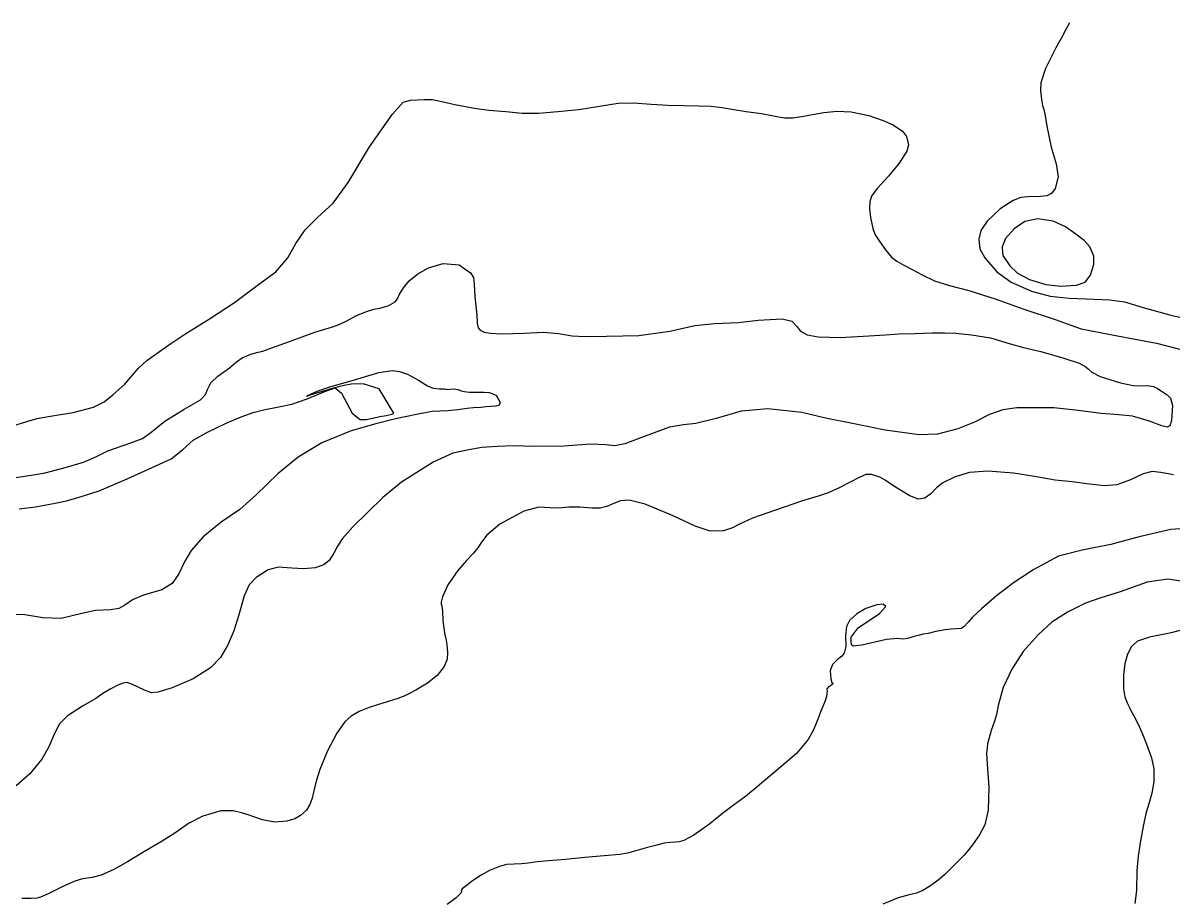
# Model space of a CAD drawing. Extents: x -717077 to -715000, y -984627 to -984000.
# Drawn here: x -716541 to -716015, y -984403 to -984002 of the extents above; entities that cross this region are included whole.
import ezdxf

# ---------------------------------------------------------------- set-up
doc = ezdxf.new("R2010")
doc.units = 0
doc.layers.add('contour_lines', color=1, linetype='CONTINUOUS')

msp = doc.modelspace()

# ---------------------------------------------------------------- linework, layer by layer
at = {"layer": 'contour_lines', "color": 1}
for p, q in [((-716062.509, -984001.665, 275), (-716064.285, -984004.995, 275)), ((-716064.285, -984004.995, 275), (-716066.184, -984008.396, 275)), ((-716066.184, -984008.396, 275), (-716068.783, -984013.028, 275)), ((-716068.783, -984013.028, 275), (-716073.462, -984022.498, 275)), ((-716073.462, -984022.498, 275), (-716075.554, -984028.972, 275)), ((-716075.554, -984028.972, 275), (-716075.814, -984032.601, 275)), ((-716075.814, -984032.601, 275), (-716075.372, -984036.68, 275)), ((-716371.905, -984043.318, 274), (-716367.01, -984037.947, 274)), ((-716367.01, -984037.947, 274), (-716363.772, -984036.973, 274)), ((-716363.772, -984036.973, 274), (-716357.438, -984036.589, 274)), ((-716357.438, -984036.589, 274), (-716353.689, -984036.694, 274)), ((-716353.689, -984036.694, 274), (-716349.406, -984037.571, 274)), ((-716349.406, -984037.571, 274), (-716343.482, -984038.977, 274)), ((-716343.482, -984038.977, 274), (-716334.473, -984040.654, 274)), ((-716277.391, -984039.726, 274), (-716268.814, -984038.406, 274)), ((-716268.814, -984038.406, 274), (-716261.857, -984038.195, 274)), ((-716261.857, -984038.195, 274), (-716253.644, -984038.827, 274)), ((-716253.644, -984038.827, 274), (-716246.049, -984039.264, 274)), ((-716075.372, -984036.68, 275), (-716074.788, -984039.394, 275)), ((-716382.469, -984058.246, 274), (-716371.905, -984043.318, 274)), ((-716334.473, -984040.654, 274), (-716327.868, -984041.534, 274)), ((-716327.868, -984041.534, 274), (-716320.165, -984042.187, 274)), ((-716320.165, -984042.187, 274), (-716312.621, -984042.942, 274)), ((-716312.621, -984042.942, 274), (-716305.154, -984042.859, 274)), ((-716305.154, -984042.859, 274), (-716296.419, -984042.164, 274)), ((-716296.419, -984042.164, 274), (-716286.75, -984041.252, 274)), ((-716286.75, -984041.252, 274), (-716277.391, -984039.726, 274)), ((-716246.049, -984039.264, 274), (-716238.794, -984039.438, 274)), ((-716238.794, -984039.438, 274), (-716232.069, -984039.498, 274)), ((-716232.069, -984039.498, 274), (-716226.328, -984039.759, 274)), ((-716226.328, -984039.759, 274), (-716221.332, -984040.348, 274)), ((-716221.332, -984040.348, 274), (-716216.911, -984041.044, 274)), ((-716216.911, -984041.044, 274), (-716210.309, -984042.088, 274)), ((-716210.309, -984042.088, 274), (-716203.323, -984043.107, 274)), ((-716203.323, -984043.107, 274), (-716198.605, -984043.985, 274)), ((-716198.605, -984043.985, 274), (-716195.47, -984044.622, 274)), ((-716188.907, -984045.03, 274), (-716184.094, -984044.283, 274)), ((-716184.094, -984044.283, 274), (-716180.025, -984043.495, 274)), ((-716180.025, -984043.495, 274), (-716174.764, -984042.616, 274)), ((-716174.764, -984042.616, 274), (-716168.66, -984041.943, 274)), ((-716168.66, -984041.943, 274), (-716162.292, -984042.237, 274)), ((-716162.292, -984042.237, 274), (-716154.185, -984044.013, 274)), ((-716154.185, -984044.013, 274), (-716147.65, -984046.195, 274)), ((-716074.788, -984039.394, 275), (-716074.185, -984041.162, 275)), ((-716074.185, -984041.162, 275), (-716073.717, -984043.287, 275)), ((-716073.717, -984043.287, 275), (-716072.918, -984048.916, 275)), ((-716195.47, -984044.622, 274), (-716192.614, -984045.039, 274)), ((-716192.614, -984045.039, 274), (-716188.907, -984045.03, 274)), ((-716147.65, -984046.195, 274), (-716143.16, -984048.271, 274)), ((-716143.16, -984048.271, 274), (-716138.847, -984051.134, 274)), ((-716072.918, -984048.916, 275), (-716070.876, -984058.396, 275)), ((-716138.847, -984051.134, 274), (-716136.934, -984053.659, 274)), ((-716136.934, -984053.659, 274), (-716136.11, -984057.46, 274)), ((-716392.172, -984074.664, 274), (-716382.469, -984058.246, 274)), ((-716136.11, -984057.46, 274), (-716136.826, -984060.267, 274)), ((-716070.876, -984058.396, 275), (-716068.594, -984066.152, 275)), ((-716136.826, -984060.267, 274), (-716140.346, -984065.808, 274)), ((-716140.346, -984065.808, 274), (-716145.165, -984071.745, 274)), ((-716068.594, -984066.152, 275), (-716067.636, -984072.096, 275)), ((-716399.087, -984084.148, 274), (-716392.172, -984074.664, 274)), ((-716145.165, -984071.745, 274), (-716150.41, -984077.387, 274)), ((-716067.636, -984072.096, 275), (-716068.998, -984077.35, 275)), ((-716152.957, -984080.919, 274), (-716153.76, -984083.423, 274)), ((-716150.41, -984077.387, 274), (-716152.957, -984080.919, 274)), ((-716081.423, -984081.179, 275), (-716084.727, -984081.526, 275)), ((-716075.954, -984081.09, 275), (-716081.423, -984081.179, 275)), ((-716072.85, -984080.68, 275), (-716075.954, -984081.09, 275)), ((-716070.732, -984079.667, 275), (-716072.85, -984080.68, 275)), ((-716068.998, -984077.35, 275), (-716070.732, -984079.667, 275)), ((-716406.178, -984090.599, 274), (-716399.087, -984084.148, 274)), ((-716153.76, -984083.423, 274), (-716153.859, -984086.559, 274)), ((-716088.215, -984082.9, 275), (-716094.135, -984086.71, 275)), ((-716084.727, -984081.526, 275), (-716088.215, -984082.9, 275)), ((-716411.806, -984096.278, 274), (-716406.178, -984090.599, 274)), ((-716153.859, -984086.559, 274), (-716153.411, -984090.603, 274)), ((-716153.411, -984090.603, 274), (-716152.459, -984095.641, 274)), ((-716094.135, -984086.71, 275), (-716100.067, -984092.296, 275)), ((-716077.058, -984091.295, 276), (-716082.978, -984092.514, 276)), ((-716069.913, -984092.289, 276), (-716077.058, -984091.295, 276)), ((-716416.088, -984102.563, 274), (-716411.806, -984096.278, 274)), ((-716152.459, -984095.641, 274), (-716151.343, -984098.512, 274)), ((-716102.971, -984096.575, 275), (-716103.889, -984100.521, 275)), ((-716100.067, -984092.296, 275), (-716102.971, -984096.575, 275)), ((-716087.802, -984095.748, 276), (-716091.69, -984100.223, 276)), ((-716082.978, -984092.514, 276), (-716087.802, -984095.748, 276)), ((-716064.269, -984094.977, 276), (-716069.913, -984092.289, 276)), ((-716059.579, -984098.295, 276), (-716064.269, -984094.977, 276)), ((-716151.343, -984098.512, 274), (-716149.184, -984101.835, 274)), ((-716149.184, -984101.835, 274), (-716146.558, -984105.447, 274)), ((-716103.889, -984100.521, 275), (-716103.459, -984104.924, 275)), ((-716091.69, -984100.223, 276), (-716093.211, -984103.979, 276)), ((-716055.788, -984101.169, 276), (-716059.579, -984098.295, 276)), ((-716053.206, -984104.118, 276), (-716055.788, -984101.169, 276)), ((-716419.851, -984109.105, 274), (-716416.088, -984102.563, 274)), ((-716146.558, -984105.447, 274), (-716143.843, -984108.701, 274)), ((-716103.459, -984104.924, 275), (-716101.271, -984109.156, 275)), ((-716093.211, -984103.979, 276), (-716093.053, -984107.096, 276)), ((-716093.053, -984107.096, 276), (-716092.609, -984108.595, 276)), ((-716051.418, -984108.274, 276), (-716053.206, -984104.118, 276)), ((-716425.251, -984115.495, 274), (-716419.851, -984109.105, 274)), ((-716355.478, -984113.688, 273), (-716348.837, -984111.637, 273)), ((-716348.837, -984111.637, 273), (-716341.47, -984112.312, 273)), ((-716341.47, -984112.312, 273), (-716336.317, -984115.913, 273)), ((-716143.843, -984108.701, 274), (-716141.494, -984110.631, 274)), ((-716141.494, -984110.631, 274), (-716138.157, -984112.471, 274)), ((-716138.157, -984112.471, 274), (-716134.433, -984114.415, 274)), ((-716101.271, -984109.156, 275), (-716095.757, -984115.5, 275)), ((-716092.69, -984108.468, 276), (-716089.834, -984112.751, 276)), ((-716089.834, -984112.751, 276), (-716086.245, -984116.114, 276)), ((-716052.949, -984117.068, 276), (-716051.347, -984112.058, 276)), ((-716051.347, -984112.058, 276), (-716051.418, -984108.274, 276)), ((-716433.123, -984121.26, 274), (-716425.251, -984115.495, 274)), ((-716364.294, -984119.663, 273), (-716360.313, -984116.411, 273)), ((-716360.313, -984116.411, 273), (-716355.478, -984113.688, 273)), ((-716336.317, -984115.913, 273), (-716334.924, -984118.081, 273)), ((-716134.433, -984114.415, 274), (-716129.911, -984116.894, 274)), ((-716129.911, -984116.894, 274), (-716124.17, -984119.608, 274)), ((-716095.757, -984115.5, 275), (-716089.233, -984120.228, 275)), ((-716086.245, -984116.114, 276), (-716080.832, -984119.007, 276)), ((-716055.416, -984120.156, 276), (-716052.949, -984117.068, 276)), ((-716444.118, -984129.551, 274), (-716433.123, -984121.26, 274)), ((-716368.828, -984125.952, 273), (-716366.965, -984122.844, 273)), ((-716366.965, -984122.844, 273), (-716364.294, -984119.663, 273)), ((-716334.924, -984118.081, 273), (-716334.665, -984121.136, 273)), ((-716334.665, -984121.136, 273), (-716334.281, -984126.827, 273)), ((-716124.17, -984119.608, 274), (-716117.342, -984121.733, 274)), ((-716117.342, -984121.733, 274), (-716108.58, -984124.063, 274)), ((-716089.233, -984120.228, 275), (-716079.904, -984124.346, 275)), ((-716080.832, -984119.007, 276), (-716073.265, -984121.253, 276)), ((-716073.265, -984121.253, 276), (-716066.391, -984122.089, 276)), ((-716066.391, -984122.089, 276), (-716059.323, -984121.653, 276)), ((-716059.323, -984121.653, 276), (-716055.416, -984120.156, 276)), ((-716370.72, -984129.146, 273), (-716369.666, -984127.837, 273)), ((-716369.666, -984127.837, 273), (-716368.828, -984125.952, 273)), ((-716334.281, -984126.827, 273), (-716333.835, -984131.019, 273)), ((-716108.58, -984124.063, 274), (-716095.99, -984128.031, 274)), ((-716095.99, -984128.031, 274), (-716083.313, -984132.618, 274)), ((-716079.904, -984124.346, 275), (-716071.266, -984126.56, 275)), ((-716071.266, -984126.56, 275), (-716062.724, -984127.571, 275)), ((-716062.724, -984127.571, 275), (-716054.763, -984127.825, 275)), ((-716054.763, -984127.825, 275), (-716044.03, -984128.356, 275)), ((-716044.03, -984128.356, 275), (-716037.427, -984129.218, 275)), ((-716455.572, -984136.972, 274), (-716444.118, -984129.551, 274)), ((-716388.387, -984135.51, 273), (-716383.339, -984133.404, 273)), ((-716383.339, -984133.404, 273), (-716380.404, -984132.605, 273)), ((-716380.404, -984132.605, 273), (-716377.808, -984132.162, 273)), ((-716377.808, -984132.162, 273), (-716373.898, -984131.058, 273)), ((-716373.898, -984131.058, 273), (-716370.72, -984129.146, 273)), ((-716333.835, -984131.019, 273), (-716333.413, -984135.163, 273)), ((-716083.313, -984132.618, 274), (-716068.53, -984137.377, 274)), ((-716037.427, -984129.218, 275), (-716028.818, -984131.87, 275)), ((-716028.818, -984131.87, 275), (-716016.254, -984135.324, 275)), ((-716466.874, -984144.053, 274), (-716455.572, -984136.972, 274)), ((-716396.261, -984139.574, 273), (-716392.803, -984137.868, 273)), ((-716392.803, -984137.868, 273), (-716388.387, -984135.51, 273)), ((-716333.413, -984135.163, 273), (-716333.278, -984139.035, 273)), ((-716333.278, -984139.035, 273), (-716332.834, -984141.031, 273)), ((-716233.772, -984140.034, 273), (-716224.823, -984139.053, 273)), ((-716224.823, -984139.053, 273), (-716213.735, -984138.597, 273)), ((-716213.735, -984138.597, 273), (-716204.748, -984137.598, 273)), ((-716204.748, -984137.598, 273), (-716193.852, -984136.945, 273)), ((-716193.852, -984136.945, 273), (-716189.468, -984138.007, 273)), ((-716189.468, -984138.007, 273), (-716187.202, -984140.476, 273)), ((-716068.53, -984137.377, 274), (-716061.927, -984139.835, 274)), ((-716016.254, -984135.324, 275), (-716001.2, -984138.626, 275)), ((-716473.31, -984148.331, 274), (-716466.874, -984144.053, 274)), ((-716419, -984147.389, 273), (-716407.506, -984143.063, 273)), ((-716407.506, -984143.063, 273), (-716399.846, -984140.717, 273)), ((-716399.846, -984140.717, 273), (-716396.261, -984139.574, 273)), ((-716332.834, -984141.031, 273), (-716331.856, -984142.229, 273)), ((-716331.856, -984142.229, 273), (-716330.023, -984143.109, 273)), ((-716330.023, -984143.109, 273), (-716327.16, -984143.525, 273)), ((-716327.16, -984143.525, 273), (-716322.057, -984143.77, 273)), ((-716322.057, -984143.77, 273), (-716311.809, -984143.576, 273)), ((-716311.809, -984143.576, 273), (-716302.855, -984143.103, 273)), ((-716302.855, -984143.103, 273), (-716296.049, -984143.716, 273)), ((-716296.049, -984143.716, 273), (-716289.776, -984144.749, 273)), ((-716259.356, -984144.613, 273), (-716245.153, -984142.6, 273)), ((-716245.153, -984142.6, 273), (-716233.772, -984140.034, 273)), ((-716187.202, -984140.476, 273), (-716185.387, -984142.653, 273)), ((-716185.387, -984142.653, 273), (-716182.441, -984144.305, 273)), ((-716182.441, -984144.305, 273), (-716177.316, -984145.172, 273)), ((-716154.162, -984144.821, 273), (-716146.614, -984144.287, 273)), ((-716146.614, -984144.287, 273), (-716140.579, -984143.897, 273)), ((-716140.579, -984143.897, 273), (-716133.048, -984143.734, 273)), ((-716133.048, -984143.734, 273), (-716125.372, -984143.35, 273)), ((-716125.372, -984143.35, 273), (-716119.551, -984143.373, 273)), ((-716119.551, -984143.373, 273), (-716114.461, -984143.564, 273)), ((-716114.461, -984143.564, 273), (-716107.319, -984144.28, 273)), ((-716107.319, -984144.28, 273), (-716098.671, -984145.675, 273)), ((-716061.927, -984139.835, 274), (-716057.228, -984141.623, 274)), ((-716057.228, -984141.623, 274), (-716047.797, -984143.457, 274)), ((-716047.797, -984143.457, 274), (-716037.396, -984145.39, 274)), ((-716478.508, -984151.968, 274), (-716473.31, -984148.331, 274)), ((-716427.515, -984150.436, 273), (-716419, -984147.389, 273)), ((-716289.776, -984144.749, 273), (-716283.88, -984145.087, 273)), ((-716283.88, -984145.087, 273), (-716274.177, -984144.896, 273)), ((-716274.177, -984144.896, 273), (-716259.356, -984144.613, 273)), ((-716177.316, -984145.172, 273), (-716167.328, -984145.454, 273)), ((-716167.328, -984145.454, 273), (-716154.162, -984144.821, 273)), ((-716098.671, -984145.675, 273), (-716090.057, -984148.285, 273)), ((-716090.057, -984148.285, 273), (-716083.562, -984150.07, 273)), ((-716037.396, -984145.39, 274), (-716022.684, -984148.118, 274)), ((-716022.684, -984148.118, 274), (-716009.184, -984151.672, 274)), ((-716484.179, -984156.061, 274), (-716478.508, -984151.968, 274)), ((-716443.182, -984156.641, 273), (-716440.656, -984154.808, 273)), ((-716440.656, -984154.808, 273), (-716436.769, -984153.141, 273)), ((-716436.769, -984153.141, 273), (-716433.345, -984152.261, 273)), ((-716433.345, -984152.261, 273), (-716431.232, -984151.746, 273)), ((-716431.232, -984151.746, 273), (-716427.515, -984150.436, 273)), ((-716083.562, -984150.07, 273), (-716075.624, -984151.895, 273)), ((-716075.624, -984151.895, 273), (-716065.133, -984154.918, 273)), ((-716490.735, -984162.82, 274), (-716487.978, -984159.498, 274)), ((-716487.978, -984159.498, 274), (-716484.179, -984156.061, 274)), ((-716451.797, -984163.267, 273), (-716446.508, -984159.397, 273)), ((-716446.508, -984159.397, 273), (-716443.182, -984156.641, 273)), ((-716065.133, -984154.918, 273), (-716058.069, -984157.308, 273)), ((-716058.069, -984157.308, 273), (-716054.993, -984158.88, 273)), ((-716054.993, -984158.88, 273), (-716053.778, -984160.004, 273)), ((-716053.778, -984160.004, 273), (-716052.334, -984161.362, 273)), ((-716494.341, -984166.816, 274), (-716490.735, -984162.82, 274)), ((-716454.985, -984166.3, 273), (-716451.797, -984163.267, 273)), ((-716400.079, -984167.979, 272), (-716390.866, -984165.302, 272)), ((-716390.866, -984165.302, 272), (-716378.189, -984161.598, 272)), ((-716378.189, -984161.598, 272), (-716372.131, -984160.556, 272)), ((-716372.131, -984160.556, 272), (-716368.694, -984161.02, 272)), ((-716368.694, -984161.02, 272), (-716365.109, -984162.307, 272)), ((-716365.109, -984162.307, 272), (-716360.042, -984165.084, 272)), ((-716360.042, -984165.084, 272), (-716355.991, -984167.625, 272)), ((-716052.334, -984161.362, 273), (-716048.414, -984163.289, 273)), ((-716048.414, -984163.289, 273), (-716039.189, -984166.307, 273)), ((-716499.847, -984171.796, 274), (-716494.341, -984166.816, 274)), ((-716457.414, -984171.658, 273), (-716456.579, -984169.324, 273)), ((-716456.579, -984169.324, 273), (-716454.985, -984166.3, 273)), ((-716410.999, -984173.64, 272), (-716402.934, -984170.195, 272)), ((-716410.746, -984171.982, 272), (-716406.333, -984170.06, 272)), ((-716403.083, -984169.89, 272), (-716407.729, -984171.308, 272)), ((-716406.333, -984170.06, 272), (-716400.079, -984167.979, 272)), ((-716399.547, -984168.887, 272), (-716403.083, -984169.89, 272)), ((-716402.934, -984170.195, 272), (-716398.101, -984168.547, 272)), ((-716396.591, -984168.124, 272), (-716399.547, -984168.887, 272)), ((-716398.101, -984168.547, 272), (-716395.293, -984171.019, 272)), ((-716394.093, -984167.508, 272), (-716396.591, -984168.124, 272)), ((-716390.907, -984166.939, 272), (-716394.093, -984167.508, 272)), ((-716385.41, -984166.667, 272), (-716390.907, -984166.939, 272)), ((-716378.094, -984169.025, 272), (-716385.41, -984166.667, 272)), ((-716372.947, -984177.38, 272), (-716378.094, -984169.025, 272)), ((-716355.991, -984167.625, 272), (-716353.406, -984168.736, 272)), ((-716353.406, -984168.736, 272), (-716350.459, -984168.984, 272)), ((-716350.459, -984168.984, 272), (-716348.391, -984169.019, 272)), ((-716348.391, -984169.019, 272), (-716347.529, -984169.094, 272)), ((-716347.529, -984169.094, 272), (-716347.094, -984169.218, 272)), ((-716347.094, -984169.218, 272), (-716346.429, -984169.282, 272)), ((-716346.429, -984169.282, 272), (-716345.737, -984169.198, 272)), ((-716345.737, -984169.198, 272), (-716344.615, -984169.036, 272)), ((-716344.615, -984169.036, 272), (-716343.054, -984169.082, 272)), ((-716343.054, -984169.082, 272), (-716341.958, -984169.353, 272)), ((-716341.958, -984169.353, 272), (-716341, -984169.743, 272)), ((-716341, -984169.743, 272), (-716339.186, -984170.177, 272)), ((-716339.186, -984170.177, 272), (-716336.755, -984170.477, 272)), ((-716336.755, -984170.477, 272), (-716332.858, -984170.576, 272)), ((-716332.858, -984170.576, 272), (-716330.097, -984170.571, 272)), ((-716330.097, -984170.571, 272), (-716327.747, -984170.741, 272)), ((-716039.189, -984166.307, 273), (-716033.39, -984167.522, 273)), ((-716033.39, -984167.522, 273), (-716029.567, -984167.667, 273)), ((-716029.567, -984167.667, 273), (-716026.781, -984167.537, 273)), ((-716026.781, -984167.537, 273), (-716024.168, -984167.934, 273)), ((-716024.168, -984167.934, 273), (-716022.256, -984168.823, 273)), ((-716022.256, -984168.823, 273), (-716020.143, -984170.238, 273)), ((-716020.143, -984170.238, 273), (-716017.844, -984171.796, 273)), ((-716508.657, -984177.452, 274), (-716503.66, -984174.937, 274)), ((-716503.66, -984174.937, 274), (-716499.847, -984171.796, 274)), ((-716467.103, -984178.338, 273), (-716459.769, -984174.036, 273)), ((-716459.769, -984174.036, 273), (-716457.414, -984171.658, 273)), ((-716417.957, -984175.978, 272), (-716410.999, -984173.64, 272)), ((-716407.729, -984171.308, 272), (-716411.274, -984172.514, 272)), ((-716411.274, -984172.514, 272), (-716410.746, -984171.982, 272)), ((-716395.293, -984171.019, 272), (-716390.427, -984180.066, 272)), ((-716327.747, -984170.741, 272), (-716324.507, -984171.934, 272)), ((-716324.507, -984171.934, 272), (-716322.737, -984175.19, 272)), ((-716322.737, -984175.19, 272), (-716323.17, -984176.505, 272)), ((-716017.844, -984171.796, 273), (-716016.38, -984173.242, 273)), ((-716016.38, -984173.242, 273), (-716015.404, -984176.677, 273)), ((-716529.223, -984181.657, 274), (-716524.564, -984180.931, 274)), ((-716524.564, -984180.931, 274), (-716517.843, -984179.878, 274)), ((-716517.843, -984179.878, 274), (-716508.657, -984177.452, 274)), ((-716476.051, -984183.766, 273), (-716467.103, -984178.338, 273)), ((-716441.052, -984181.797, 272), (-716435.648, -984179.847, 272)), ((-716435.648, -984179.847, 272), (-716430.95, -984178.57, 272)), ((-716430.95, -984178.57, 272), (-716423.902, -984177.234, 272)), ((-716423.902, -984177.234, 272), (-716417.957, -984175.978, 272)), ((-716390.427, -984180.066, 272), (-716386.731, -984182.964, 272)), ((-716374.764, -984181.13, 272), (-716372.219, -984180.635, 272)), ((-716371.343, -984180.069, 272), (-716372.947, -984177.38, 272)), ((-716372.219, -984180.635, 272), (-716371.343, -984180.069, 272)), ((-716359.478, -984180.4, 272), (-716366.945, -984181.901, 272)), ((-716353.861, -984179.419, 272), (-716359.478, -984180.4, 272)), ((-716350.298, -984179.251, 272), (-716353.861, -984179.419, 272)), ((-716346.58, -984179.096, 272), (-716350.298, -984179.251, 272)), ((-716342.09, -984178.566, 272), (-716346.58, -984179.096, 272)), ((-716337.806, -984177.987, 272), (-716342.09, -984178.566, 272)), ((-716334.861, -984177.669, 272), (-716337.806, -984177.987, 272)), ((-716331.597, -984177.494, 272), (-716334.861, -984177.669, 272)), ((-716329.103, -984177.246, 272), (-716331.597, -984177.494, 272)), ((-716327.013, -984177.035, 272), (-716329.103, -984177.246, 272)), ((-716324.696, -984176.868, 272), (-716327.013, -984177.035, 272)), ((-716323.17, -984176.505, 272), (-716324.696, -984176.868, 272)), ((-716212.641, -984179.211, 273), (-716224.04, -984182.62, 273)), ((-716200.44, -984178.167, 273), (-716212.641, -984179.211, 273)), ((-716184.796, -984179.859, 273), (-716200.44, -984178.167, 273)), ((-716174.084, -984182.363, 273), (-716184.796, -984179.859, 273)), ((-716099.007, -984180.752, 273), (-716105.964, -984184.178, 273)), ((-716092.957, -984178.537, 273), (-716099.007, -984180.752, 273)), ((-716086.643, -984177.738, 273), (-716092.957, -984178.537, 273)), ((-716078.432, -984177.689, 273), (-716086.643, -984177.738, 273)), ((-716069.726, -984177.669, 273), (-716078.432, -984177.689, 273)), ((-716059.751, -984178.758, 273), (-716069.726, -984177.669, 273)), ((-716047.978, -984180.341, 273), (-716059.751, -984178.758, 273)), ((-716039.985, -984180.831, 273), (-716047.978, -984180.341, 273)), ((-716033.656, -984181.461, 273), (-716039.985, -984180.831, 273)), ((-716015.404, -984176.677, 273), (-716015.904, -984183.463, 273)), ((-716545.916, -984186.112, 274), (-716539.122, -984183.865, 274)), ((-716539.122, -984183.865, 274), (-716534.397, -984182.625, 274)), ((-716534.397, -984182.625, 274), (-716529.223, -984181.657, 274)), ((-716482.371, -984188.902, 273), (-716476.051, -984183.766, 273)), ((-716456.574, -984188.777, 272), (-716448.044, -984184.713, 272)), ((-716448.044, -984184.713, 272), (-716441.052, -984181.797, 272)), ((-716379.611, -984185.018, 272), (-716390.902, -984188.133, 272)), ((-716386.731, -984182.964, 272), (-716384.035, -984183.024, 272)), ((-716384.035, -984183.024, 272), (-716380.931, -984182.381, 272)), ((-716380.931, -984182.381, 272), (-716377.766, -984181.689, 272)), ((-716371.822, -984182.955, 272), (-716379.611, -984185.018, 272)), ((-716377.766, -984181.689, 272), (-716374.764, -984181.13, 272)), ((-716366.945, -984181.901, 272), (-716371.822, -984182.955, 272)), ((-716238.909, -984185.454, 273), (-716245.365, -984186.488, 273)), ((-716233.359, -984184.925, 273), (-716238.909, -984185.454, 273)), ((-716224.04, -984182.62, 273), (-716233.359, -984184.925, 273)), ((-716161.712, -984184.892, 273), (-716174.084, -984182.363, 273)), ((-716146.734, -984187.934, 273), (-716161.712, -984184.892, 273)), ((-716105.964, -984184.178, 273), (-716113.57, -984187.268, 273)), ((-716025.938, -984183.711, 273), (-716033.656, -984181.461, 273)), ((-716020.229, -984185.931, 273), (-716025.938, -984183.711, 273)), ((-716017.925, -984186.488, 273), (-716020.229, -984185.931, 273)), ((-716016.667, -984185.954, 273), (-716017.925, -984186.488, 273)), ((-716015.904, -984183.463, 273), (-716016.667, -984185.954, 273)), ((-716486.259, -984191.641, 273), (-716482.371, -984188.902, 273)), ((-716463.062, -984192.542, 272), (-716456.574, -984188.777, 272)), ((-716390.902, -984188.133, 272), (-716404.317, -984193.642, 272)), ((-716256.52, -984190.699, 273), (-716265.764, -984194.082, 273)), ((-716245.365, -984186.488, 273), (-716256.52, -984190.699, 273)), ((-716131.194, -984189.985, 273), (-716146.734, -984187.934, 273)), ((-716122.903, -984189.658, 273), (-716131.194, -984189.985, 273)), ((-716113.57, -984187.268, 273), (-716122.903, -984189.658, 273)), ((-716501.984, -984197.38, 273), (-716491.982, -984193.863, 273)), ((-716491.982, -984193.863, 273), (-716486.259, -984191.641, 273)), ((-716473.172, -984200.949, 272), (-716467.87, -984196.847, 272)), ((-716467.87, -984196.847, 272), (-716463.062, -984192.542, 272)), ((-716404.317, -984193.642, 272), (-716415.107, -984200.292, 272)), ((-716331.13, -984195.904, 273), (-716337.108, -984196.897, 273)), ((-716324.12, -984195.431, 273), (-716331.13, -984195.904, 273)), ((-716316.594, -984195.104, 273), (-716324.12, -984195.431, 273)), ((-716307.556, -984195.397, 273), (-716316.594, -984195.104, 273)), ((-716293.443, -984195.217, 273), (-716307.556, -984195.397, 273)), ((-716281.487, -984194.363, 273), (-716293.443, -984195.217, 273)), ((-716274.423, -984194.622, 273), (-716281.487, -984194.363, 273)), ((-716270.379, -984195.088, 273), (-716274.423, -984194.622, 273)), ((-716265.764, -984194.082, 273), (-716270.379, -984195.088, 273)), ((-716513.119, -984202.605, 273), (-716507.584, -984200.135, 273)), ((-716507.584, -984200.135, 273), (-716501.984, -984197.38, 273)), ((-716480.062, -984204.218, 272), (-716473.172, -984200.949, 272)), ((-716415.107, -984200.292, 272), (-716424.26, -984207.795, 272)), ((-716344.361, -984198.427, 273), (-716353.298, -984202.559, 273)), ((-716337.108, -984196.897, 273), (-716344.361, -984198.427, 273)), ((-716530.71, -984207.411, 273), (-716520.946, -984204.821, 273)), ((-716520.946, -984204.821, 273), (-716513.119, -984202.605, 273)), ((-716493.16, -984210.233, 272), (-716480.062, -984204.218, 272)), ((-716353.298, -984202.559, 273), (-716367.818, -984211.684, 273)), ((-716108.278, -984207.331, 274), (-716114.812, -984209.275, 274)), ((-716099.879, -984206.676, 274), (-716108.278, -984207.331, 274)), ((-716088.035, -984207.503, 274), (-716099.879, -984206.676, 274)), ((-716024.75, -984206.817, 274), (-716028.809, -984207.843, 274)), ((-716020.829, -984207.201, 274), (-716024.75, -984206.817, 274)), ((-716014.988, -984208.283, 274), (-716020.829, -984207.201, 274)), ((-716547.197, -984210.006, 273), (-716537.062, -984208.548, 273)), ((-716537.062, -984208.548, 273), (-716530.71, -984207.411, 273)), ((-716505.946, -984215.625, 272), (-716493.16, -984210.233, 272)), ((-716424.26, -984207.795, 272), (-716434.362, -984217.605, 272)), ((-716367.818, -984211.684, 273), (-716376.347, -984218.682, 273)), ((-716162.69, -984211.649, 274), (-716167.836, -984214.254, 274)), ((-716158.63, -984209.542, 274), (-716162.69, -984211.649, 274)), ((-716155.643, -984208.163, 274), (-716158.63, -984209.542, 274)), ((-716153.049, -984208.104, 274), (-716155.643, -984208.163, 274)), ((-716149.144, -984209.36, 274), (-716153.049, -984208.104, 274)), ((-716146.764, -984210.733, 274), (-716149.144, -984209.36, 274)), ((-716143.246, -984213.141, 274), (-716146.764, -984210.733, 274)), ((-716120.471, -984212.018, 274), (-716123.237, -984214.203, 274)), ((-716114.812, -984209.275, 274), (-716120.471, -984212.018, 274)), ((-716078.463, -984209.068, 274), (-716088.035, -984207.503, 274)), ((-716069.015, -984210.774, 274), (-716078.463, -984209.068, 274)), ((-716061.327, -984211.578, 274), (-716069.015, -984210.774, 274)), ((-716054.783, -984212.467, 274), (-716061.327, -984211.578, 274)), ((-716046.479, -984213.307, 274), (-716054.783, -984212.467, 274)), ((-716034.654, -984210.586, 274), (-716040.859, -984212.845, 274)), ((-716028.809, -984207.843, 274), (-716034.654, -984210.586, 274)), ((-716515.135, -984218.561, 272), (-716505.946, -984215.625, 272)), ((-716434.362, -984217.605, 272), (-716441.779, -984224.22, 272)), ((-716172.849, -984216.59, 274), (-716177.41, -984218.128, 274)), ((-716167.836, -984214.254, 274), (-716172.849, -984216.59, 274)), ((-716135.719, -984217.858, 274), (-716143.246, -984213.141, 274)), ((-716131.654, -984219.501, 274), (-716135.719, -984217.858, 274)), ((-716125.776, -984216.872, 274), (-716128.606, -984218.978, 274)), ((-716123.237, -984214.203, 274), (-716125.776, -984216.872, 274)), ((-716040.859, -984212.845, 274), (-716046.479, -984213.307, 274)), ((-716542.611, -984223.908, 272), (-716535.106, -984222.92, 272)), ((-716535.106, -984222.92, 272), (-716526.159, -984221.317, 272)), ((-716526.159, -984221.317, 272), (-716520.907, -984220.198, 272)), ((-716520.907, -984220.198, 272), (-716515.135, -984218.561, 272)), ((-716376.347, -984218.682, 273), (-716383.327, -984225.582, 273)), ((-716291.347, -984223.148, 274), (-716296.133, -984223.531, 274)), ((-716286.374, -984223.054, 274), (-716291.347, -984223.148, 274)), ((-716280.853, -984223.521, 274), (-716286.374, -984223.054, 274)), ((-716273.996, -984222.881, 274), (-716277.033, -984223.593, 274)), ((-716270.505, -984221.316, 274), (-716273.996, -984222.881, 274)), ((-716267.762, -984220.2, 274), (-716270.505, -984221.316, 274)), ((-716263.768, -984219.902, 274), (-716267.762, -984220.2, 274)), ((-716256.503, -984221.734, 274), (-716263.768, -984219.902, 274)), ((-716243.654, -984227.04, 274), (-716256.503, -984221.734, 274)), ((-716184.48, -984220.246, 274), (-716196.843, -984224.423, 274)), ((-716177.41, -984218.128, 274), (-716184.48, -984220.246, 274)), ((-716128.606, -984218.978, 274), (-716131.654, -984219.501, 274)), ((-716441.779, -984224.22, 272), (-716450.303, -984229.988, 272)), ((-716383.327, -984225.582, 273), (-716390.043, -984232.164, 273)), ((-716311.898, -984224.935, 274), (-716322.943, -984230.954, 274)), ((-716305.058, -984223.191, 274), (-716311.898, -984224.935, 274)), ((-716299.821, -984223.44, 274), (-716305.058, -984223.191, 274)), ((-716296.133, -984223.531, 274), (-716299.821, -984223.44, 274)), ((-716277.033, -984223.593, 274), (-716280.853, -984223.521, 274)), ((-716233.626, -984231.816, 274), (-716243.654, -984227.04, 274)), ((-716207.331, -984228.219, 274), (-716213.329, -984230.932, 274)), ((-716196.843, -984224.423, 274), (-716207.331, -984228.219, 274)), ((-716450.303, -984229.988, 272), (-716458.473, -984236.681, 272)), ((-716390.043, -984232.164, 273), (-716394.758, -984237.463, 273)), ((-716322.943, -984230.954, 274), (-716328.796, -984235.852, 274)), ((-716226.69, -984234.025, 274), (-716233.626, -984231.816, 274)), ((-716216.536, -984232.595, 274), (-716220.595, -984233.921, 274)), ((-716213.329, -984230.932, 274), (-716216.536, -984232.595, 274)), ((-716016.237, -984233.303, 275), (-716030.628, -984236.664, 275)), ((-716007.437, -984232.739, 275), (-716016.237, -984233.303, 275)), ((-716458.473, -984236.681, 272), (-716463.972, -984242.938, 272)), ((-716394.758, -984237.463, 273), (-716397.054, -984240.935, 273)), ((-716328.796, -984235.852, 274), (-716331.273, -984239.098, 274)), ((-716220.595, -984233.921, 274), (-716226.69, -984234.025, 274)), ((-716030.628, -984236.664, 275), (-716043.66, -984240.137, 275)), ((-716463.972, -984242.938, 272), (-716466.946, -984248.169, 272)), ((-716398.77, -984244.168, 273), (-716400.958, -984247.485, 273)), ((-716397.054, -984240.935, 273), (-716398.77, -984244.168, 273)), ((-716334.925, -984244.127, 274), (-716338.176, -984247.457, 274)), ((-716332.994, -984241.729, 274), (-716334.925, -984244.127, 274)), ((-716331.273, -984239.098, 274), (-716332.994, -984241.729, 274)), ((-716056.736, -984242.718, 275), (-716067.607, -984245.518, 275)), ((-716043.66, -984240.137, 275), (-716056.736, -984242.718, 275)), ((-716466.946, -984248.169, 272), (-716469.565, -984253.633, 272)), ((-716403.3, -984249.43, 273), (-716407.334, -984250.832, 273)), ((-716400.958, -984247.485, 273), (-716403.3, -984249.43, 273)), ((-716338.176, -984247.457, 274), (-716342.087, -984252.129, 274)), ((-716067.607, -984245.518, 275), (-716078.835, -984251.701, 275)), ((-716469.565, -984253.633, 272), (-716472.626, -984258.062, 272)), ((-716428.709, -984251.732, 273), (-716434.244, -984255.231, 273)), ((-716424.22, -984250.624, 273), (-716428.709, -984251.732, 273)), ((-716417.951, -984250.961, 273), (-716424.22, -984250.624, 273)), ((-716412.517, -984251.301, 273), (-716417.951, -984250.961, 273)), ((-716407.334, -984250.832, 273), (-716412.517, -984251.301, 273)), ((-716342.087, -984252.129, 274), (-716346.605, -984258.714, 274)), ((-716078.835, -984251.701, 275), (-716088.096, -984257.766, 275)), ((-716472.626, -984258.062, 272), (-716477.363, -984260.944, 272)), ((-716437.42, -984258.644, 273), (-716439.669, -984263.674, 273)), ((-716434.244, -984255.231, 273), (-716437.42, -984258.644, 273)), ((-716346.605, -984258.714, 274), (-716349.076, -984264.117, 274)), ((-716088.096, -984257.766, 275), (-716095.827, -984263.725, 275)), ((-716027.055, -984257.398, 276), (-716039.303, -984261.87, 276)), ((-716017.625, -984256.069, 276), (-716027.055, -984257.398, 276)), ((-716005.892, -984257.91, 276), (-716017.625, -984256.069, 276)), ((-716485.81, -984263.356, 272), (-716490.833, -984265.474, 272)), ((-716477.363, -984260.944, 272), (-716485.81, -984263.356, 272)), ((-716439.669, -984263.674, 273), (-716442.22, -984272.31, 273)), ((-716349.076, -984264.117, 274), (-716349.708, -984266.627, 274)), ((-716095.827, -984263.725, 275), (-716102.743, -984269.65, 275)), ((-716048.698, -984264.808, 276), (-716055.115, -984266.98, 276)), ((-716039.303, -984261.87, 276), (-716048.698, -984264.808, 276)), ((-716507.746, -984270.418, 272), (-716513.913, -984271.695, 272)), ((-716500.879, -984270.023, 272), (-716507.746, -984270.418, 272)), ((-716496.999, -984269.461, 272), (-716500.879, -984270.023, 272)), ((-716494.328, -984267.966, 272), (-716496.999, -984269.461, 272)), ((-716490.833, -984265.474, 272), (-716494.328, -984267.966, 272)), ((-716349.708, -984266.627, 274), (-716349.644, -984267.495, 274)), ((-716349.644, -984267.495, 274), (-716349.333, -984268.366, 274)), ((-716349.333, -984268.366, 274), (-716349.104, -984270.631, 274)), ((-716155.616, -984269.474, 275), (-716159.707, -984271.858, 275)), ((-716150.57, -984267.846, 275), (-716155.616, -984269.474, 275)), ((-716147.607, -984267.553, 275), (-716150.57, -984267.846, 275)), ((-716149.296, -984271.826, 275), (-716146.514, -984268.528, 275)), ((-716146.514, -984268.528, 275), (-716147.607, -984267.553, 275)), ((-716102.743, -984269.65, 275), (-716106.84, -984273.423, 275)), ((-716055.115, -984266.98, 276), (-716063.465, -984271.137, 276)), ((-716539.995, -984272.408, 272), (-716547.78, -984272.14, 272)), ((-716531.767, -984273.748, 272), (-716539.995, -984272.408, 272)), ((-716523.405, -984274.067, 272), (-716531.767, -984273.748, 272)), ((-716513.913, -984271.695, 272), (-716523.405, -984274.067, 272)), ((-716442.22, -984272.31, 273), (-716444.529, -984279.724, 273)), ((-716349.104, -984270.631, 274), (-716348.874, -984275.004, 274)), ((-716348.874, -984275.004, 274), (-716348.493, -984278.532, 274)), ((-716163.089, -984274.975, 275), (-716164.491, -984277.631, 275)), ((-716159.707, -984271.858, 275), (-716163.089, -984274.975, 275)), ((-716159.053, -984278.355, 275), (-716149.296, -984271.826, 275)), ((-716106.84, -984273.423, 275), (-716108.847, -984275.76, 275)), ((-716063.465, -984271.137, 276), (-716070.533, -984275.78, 276)), ((-716444.529, -984279.724, 273), (-716447.32, -984286.431, 273)), ((-716348.493, -984278.532, 274), (-716348.002, -984281.461, 274)), ((-716164.491, -984277.631, 275), (-716164.915, -984281.955, 275)), ((-716162.292, -984282.541, 275), (-716159.053, -984278.355, 275)), ((-716127.172, -984280.869, 275), (-716129.333, -984281.277, 275)), ((-716123.612, -984280.039, 275), (-716127.172, -984280.869, 275)), ((-716119.319, -984279.204, 275), (-716123.612, -984280.039, 275)), ((-716116.667, -984278.894, 275), (-716119.319, -984279.204, 275)), ((-716114.13, -984278.829, 275), (-716116.667, -984278.894, 275)), ((-716112.074, -984278.547, 275), (-716114.13, -984278.829, 275)), ((-716110.736, -984277.788, 275), (-716112.074, -984278.547, 275)), ((-716108.847, -984275.76, 275), (-716110.736, -984277.788, 275)), ((-716070.533, -984275.78, 276), (-716076.886, -984281.443, 276)), ((-716015.966, -984280.55, 277), (-716025.89, -984282.542, 277)), ((-716009.163, -984278.731, 277), (-716015.966, -984280.55, 277)), ((-716348.002, -984281.461, 274), (-716347.64, -984283.255, 274)), ((-716347.64, -984283.255, 274), (-716347.044, -984285.994, 274)), ((-716347.044, -984285.994, 274), (-716346.746, -984289.609, 274)), ((-716164.915, -984281.955, 275), (-716164.739, -984286.804, 275)), ((-716162.362, -984284.762, 275), (-716162.292, -984282.541, 275)), ((-716162.205, -984286.037, 275), (-716162.362, -984284.762, 275)), ((-716161.318, -984286.651, 275), (-716162.205, -984286.037, 275)), ((-716157.472, -984286.242, 275), (-716161.318, -984286.651, 275)), ((-716146.136, -984283.671, 275), (-716157.472, -984286.242, 275)), ((-716140.983, -984283.229, 275), (-716146.136, -984283.671, 275)), ((-716138.457, -984283.422, 275), (-716140.983, -984283.229, 275)), ((-716136.507, -984283.252, 275), (-716138.457, -984283.422, 275)), ((-716133.516, -984282.327, 275), (-716136.507, -984283.252, 275)), ((-716131.073, -984281.597, 275), (-716133.516, -984282.327, 275)), ((-716129.333, -984281.277, 275), (-716131.073, -984281.597, 275)), ((-716076.886, -984281.443, 276), (-716083.651, -984289.164, 276)), ((-716031.417, -984284.449, 277), (-716034.178, -984286.883, 277)), ((-716025.89, -984282.542, 277), (-716031.417, -984284.449, 277)), ((-716447.32, -984286.431, 273), (-716450.629, -984291.879, 273)), ((-716346.746, -984289.609, 274), (-716347.033, -984292.608, 274)), ((-716166.547, -984291.251, 275), (-716168.654, -984292.933, 275)), ((-716165.548, -984289.951, 275), (-716166.547, -984291.251, 275)), ((-716164.739, -984286.804, 275), (-716165.548, -984289.951, 275)), ((-716083.651, -984289.164, 276), (-716088.914, -984297.173, 276)), ((-716036.027, -984290.407, 277), (-716037.212, -984294.653, 277)), ((-716034.178, -984286.883, 277), (-716036.027, -984290.407, 277)), ((-716455.133, -984296.537, 273), (-716463.052, -984301.685, 273)), ((-716450.629, -984291.879, 273), (-716455.133, -984296.537, 273)), ((-716348.366, -984295.958, 274), (-716351.456, -984300.048, 274)), ((-716347.033, -984292.608, 274), (-716348.366, -984295.958, 274)), ((-716170.842, -984295.085, 275), (-716171.925, -984297.924, 275)), ((-716168.654, -984292.933, 275), (-716170.842, -984295.085, 275)), ((-716037.212, -984294.653, 277), (-716037.817, -984299.865, 277)), ((-716463.052, -984301.685, 273), (-716472.665, -984305.744, 273)), ((-716351.456, -984300.048, 274), (-716355.947, -984303.666, 274)), ((-716171.925, -984297.924, 275), (-716171.632, -984301.624, 275)), ((-716171.632, -984301.624, 275), (-716171.116, -984303.367, 275)), ((-716088.914, -984297.173, 276), (-716092.854, -984305.673, 276)), ((-716037.817, -984299.865, 277), (-716037.876, -984306.284, 277)), ((-716500.997, -984306.315, 273), (-716504.28, -984308.415, 273)), ((-716497.476, -984304.597, 273), (-716500.997, -984306.315, 273)), ((-716494.989, -984303.692, 273), (-716497.476, -984304.597, 273)), ((-716493.395, -984303.369, 273), (-716494.989, -984303.692, 273)), ((-716491.07, -984304.12, 273), (-716493.395, -984303.369, 273)), ((-716485.372, -984306.766, 273), (-716491.07, -984304.12, 273)), ((-716482.029, -984307.991, 273), (-716485.372, -984306.766, 273)), ((-716472.665, -984305.744, 273), (-716479.174, -984307.802, 273)), ((-716361.327, -984306.775, 274), (-716364.116, -984308.289, 274)), ((-716355.947, -984303.666, 274), (-716361.327, -984306.775, 274)), ((-716173.354, -984306.257, 275), (-716173.379, -984306.671, 275)), ((-716173.379, -984306.671, 275), (-716173.218, -984307.322, 275)), ((-716172.688, -984305.372, 275), (-716173.354, -984306.257, 275)), ((-716172.272, -984305.086, 275), (-716172.688, -984305.372, 275)), ((-716171.717, -984304.83, 275), (-716172.272, -984305.086, 275)), ((-716170.948, -984304.258, 275), (-716171.717, -984304.83, 275)), ((-716171.116, -984303.367, 275), (-716170.493, -984303.733, 275)), ((-716170.493, -984303.733, 275), (-716170.948, -984304.258, 275)), ((-716092.854, -984305.673, 276), (-716095.142, -984313.874, 276)), ((-716037.876, -984306.284, 277), (-716037.235, -984309.86, 277)), ((-716507.605, -984310.572, 273), (-716513.688, -984314.205, 273)), ((-716504.28, -984308.415, 273), (-716507.605, -984310.572, 273)), ((-716479.174, -984307.802, 273), (-716482.029, -984307.991, 273)), ((-716374.354, -984312.217, 274), (-716378.836, -984313.512, 274)), ((-716369.516, -984310.634, 274), (-716374.354, -984312.217, 274)), ((-716366.31, -984309.382, 274), (-716369.516, -984310.634, 274)), ((-716364.116, -984308.289, 274), (-716366.31, -984309.382, 274)), ((-716174.165, -984311.767, 275), (-716174.896, -984313.511, 275)), ((-716173.623, -984309.725, 275), (-716174.165, -984311.767, 275)), ((-716173.218, -984307.322, 275), (-716173.623, -984309.725, 275)), ((-716037.235, -984309.86, 277), (-716036.107, -984312.579, 277)), ((-716513.688, -984314.205, 273), (-716520.442, -984318.539, 273)), ((-716387.131, -984316.565, 274), (-716390.776, -984318.644, 274)), ((-716382.676, -984314.723, 274), (-716387.131, -984316.565, 274)), ((-716378.836, -984313.512, 274), (-716382.676, -984314.723, 274)), ((-716176.156, -984316.368, 275), (-716177.57, -984320.017, 275)), ((-716174.896, -984313.511, 275), (-716176.156, -984316.368, 275)), ((-716095.142, -984313.874, 276), (-716095.843, -984318.006, 276)), ((-716036.107, -984312.579, 277), (-716035.129, -984314.716, 277)), ((-716035.129, -984314.716, 277), (-716034.174, -984316.729, 277)), ((-716034.174, -984316.729, 277), (-716032.993, -984318.86, 277)), ((-716524.172, -984322.192, 273), (-716526.509, -984326.579, 273)), ((-716520.442, -984318.539, 273), (-716524.172, -984322.192, 273)), ((-716393.695, -984321.355, 274), (-716397.338, -984326.548, 274)), ((-716390.776, -984318.644, 274), (-716393.695, -984321.355, 274)), ((-716178.459, -984322.334, 275), (-716179.566, -984325.026, 275)), ((-716177.57, -984320.017, 275), (-716178.459, -984322.334, 275)), ((-716096.721, -984320.95, 276), (-716098.296, -984325.215, 276)), ((-716095.843, -984318.006, 276), (-716096.721, -984320.95, 276)), ((-716032.993, -984318.86, 277), (-716031.695, -984321.099, 277)), ((-716031.695, -984321.099, 277), (-716030.469, -984323.692, 277)), ((-716526.509, -984326.579, 273), (-716529.076, -984332.682, 273)), ((-716397.338, -984326.548, 274), (-716401.586, -984334.609, 274)), ((-716179.566, -984325.026, 275), (-716181.925, -984329.356, 275)), ((-716098.296, -984325.215, 276), (-716100.001, -984331.341, 276)), ((-716030.469, -984323.692, 277), (-716029.006, -984327.296, 277)), ((-716029.006, -984327.296, 277), (-716027.303, -984331.53, 277)), ((-716529.076, -984332.682, 273), (-716532.27, -984338.314, 273)), ((-716181.925, -984329.356, 275), (-716187.291, -984335.85, 275)), ((-716100.001, -984331.341, 276), (-716100.433, -984335.918, 276)), ((-716027.303, -984331.53, 277), (-716024.956, -984337.816, 277)), ((-716532.27, -984338.314, 273), (-716537.777, -984345.125, 273)), ((-716401.586, -984334.609, 274), (-716405.084, -984343.177, 274)), ((-716187.291, -984335.85, 275), (-716194.415, -984341.869, 275)), ((-716100.433, -984335.918, 276), (-716099.909, -984342.748, 276)), ((-716024.956, -984337.816, 277), (-716023.892, -984342.792, 277)), ((-716405.084, -984343.177, 274), (-716406.817, -984348.415, 274)), ((-716194.415, -984341.869, 275), (-716205.293, -984351.088, 275)), ((-716099.909, -984342.748, 276), (-716099.315, -984351.159, 276)), ((-716023.892, -984342.792, 277), (-716023.915, -984348.784, 277)), ((-716537.777, -984345.125, 273), (-716543.895, -984350.591, 273)), ((-716406.817, -984348.415, 274), (-716407.889, -984352.81, 274)), ((-716023.915, -984348.784, 277), (-716024.829, -984353.97, 277)), ((-716407.889, -984352.81, 274), (-716408.688, -984356.217, 274)), ((-716205.293, -984351.088, 275), (-716210.536, -984355.448, 275)), ((-716099.315, -984351.159, 276), (-716099.718, -984361.664, 276)), ((-716024.829, -984353.97, 277), (-716026.298, -984358.783, 277)), ((-716409.696, -984359.119, 274), (-716411.321, -984361.65, 274)), ((-716408.688, -984356.217, 274), (-716409.696, -984359.119, 274)), ((-716215.601, -984359.126, 275), (-716221.063, -984363.2, 275)), ((-716210.536, -984355.448, 275), (-716215.601, -984359.126, 275)), ((-716026.298, -984358.783, 277), (-716027.62, -984363.235, 277)), ((-716458.673, -984364.44, 274), (-716465.121, -984367.833, 274)), ((-716450.368, -984362.014, 274), (-716458.673, -984364.44, 274)), ((-716444.739, -984362.068, 274), (-716450.368, -984362.014, 274)), ((-716440.926, -984362.993, 274), (-716444.739, -984362.068, 274)), ((-716437.848, -984363.903, 274), (-716440.926, -984362.993, 274)), ((-716435.322, -984364.796, 274), (-716437.848, -984363.903, 274)), ((-716431.417, -984366.172, 274), (-716435.322, -984364.796, 274)), ((-716413.995, -984364.134, 274), (-716416.606, -984365.667, 274)), ((-716411.321, -984361.65, 274), (-716413.995, -984364.134, 274)), ((-716221.063, -984363.2, 275), (-716226.955, -984367.937, 275)), ((-716099.718, -984361.664, 276), (-716101.241, -984368.468, 276)), ((-716027.62, -984363.235, 277), (-716028.847, -984369.153, 277)), ((-716465.121, -984367.833, 274), (-716471.443, -984372.168, 274)), ((-716425.94, -984367.22, 274), (-716431.417, -984366.172, 274)), ((-716420.178, -984366.721, 274), (-716425.94, -984367.22, 274)), ((-716416.606, -984365.667, 274), (-716420.178, -984366.721, 274)), ((-716226.955, -984367.937, 275), (-716234.212, -984373.144, 275)), ((-716101.241, -984368.468, 276), (-716103.665, -984373.039, 276)), ((-716028.847, -984369.153, 277), (-716030.007, -984375.73, 277)), ((-716471.443, -984372.168, 274), (-716477.229, -984375.914, 274)), ((-716238.725, -984375.548, 275), (-716240.872, -984376.228, 275)), ((-716234.212, -984373.144, 275), (-716238.725, -984375.548, 275)), ((-716103.665, -984373.039, 276), (-716106.902, -984377.503, 276)), ((-716481.93, -984378.673, 274), (-716486.834, -984381.583, 274)), ((-716477.229, -984375.914, 274), (-716481.93, -984378.673, 274)), ((-716260.703, -984380.269, 275), (-716264.584, -984381.373, 275)), ((-716255.457, -984378.857, 275), (-716260.703, -984380.269, 275)), ((-716250.573, -984377.5, 275), (-716255.457, -984378.857, 275)), ((-716247.788, -984376.836, 275), (-716250.573, -984377.5, 275)), ((-716244.934, -984376.444, 275), (-716247.788, -984376.836, 275)), ((-716242.502, -984376.335, 275), (-716244.934, -984376.444, 275)), ((-716240.872, -984376.228, 275), (-716242.502, -984376.335, 275)), ((-716109.125, -984380.414, 276), (-716110.658, -984382.326, 276)), ((-716106.902, -984377.503, 276), (-716109.125, -984380.414, 276)), ((-716030.007, -984375.73, 277), (-716031.183, -984382.797, 277)), ((-716493.058, -984385.349, 274), (-716499.308, -984388.905, 274)), ((-716486.834, -984381.583, 274), (-716493.058, -984385.349, 274)), ((-716309.96, -984385.99, 275), (-716313.003, -984386.277, 275)), ((-716305.878, -984385.372, 275), (-716309.96, -984385.99, 275)), ((-716300.672, -984384.827, 275), (-716305.878, -984385.372, 275)), ((-716292.8, -984384.244, 275), (-716300.672, -984384.827, 275)), ((-716284.059, -984383.378, 275), (-716292.8, -984384.244, 275)), ((-716275.273, -984382.58, 275), (-716284.059, -984383.378, 275)), ((-716268.018, -984381.987, 275), (-716275.273, -984382.58, 275)), ((-716264.584, -984381.373, 275), (-716268.018, -984381.987, 275)), ((-716114.038, -984385.708, 276), (-716116.748, -984388.43, 276)), ((-716111.993, -984383.726, 276), (-716114.038, -984385.708, 276)), ((-716110.658, -984382.326, 276), (-716111.993, -984383.726, 276)), ((-716031.183, -984382.797, 277), (-716031.674, -984389.373, 277)), ((-716499.308, -984388.905, 274), (-716505.076, -984391.405, 274)), ((-716327.591, -984389.332, 275), (-716331.401, -984391.467, 275)), ((-716323.093, -984387.438, 275), (-716327.591, -984389.332, 275)), ((-716319.79, -984386.631, 275), (-716323.093, -984387.438, 275)), ((-716316.377, -984386.381, 275), (-716319.79, -984386.631, 275)), ((-716313.003, -984386.277, 275), (-716316.377, -984386.381, 275)), ((-716119.519, -984391.195, 276), (-716122.541, -984393.74, 276)), ((-716116.748, -984388.43, 276), (-716119.519, -984391.195, 276)), ((-716031.674, -984389.373, 277), (-716031.91, -984398.472, 277)), ((-716517.219, -984394.194, 274), (-716522.862, -984396.754, 274)), ((-716513.649, -984393.151, 274), (-716517.219, -984394.194, 274)), ((-716509.256, -984392.487, 274), (-716513.649, -984393.151, 274)), ((-716505.076, -984391.405, 274), (-716509.256, -984392.487, 274)), ((-716338.342, -984396.264, 275), (-716340.026, -984397.737, 275)), ((-716335.34, -984394.04, 275), (-716338.342, -984396.264, 275)), ((-716331.401, -984391.467, 275), (-716335.34, -984394.04, 275)), ((-716126.074, -984396.259, 276), (-716129.542, -984398.388, 276)), ((-716122.541, -984393.74, 276), (-716126.074, -984396.259, 276)), ((-716532.783, -984401.547, 274), (-716534.448, -984401.988, 274)), ((-716529.305, -984399.91, 274), (-716532.783, -984401.547, 274)), ((-716522.862, -984396.754, 274), (-716529.305, -984399.91, 274)), ((-716342.813, -984401.869, 275), (-716346.888, -984404.848, 275)), ((-716340.713, -984399.736, 275), (-716342.813, -984401.869, 275)), ((-716340.341, -984398.888, 275), (-716340.713, -984399.736, 275)), ((-716340.026, -984397.737, 275), (-716340.489, -984398.437, 275)), ((-716340.489, -984398.437, 275), (-716340.341, -984398.888, 275)), ((-716140.758, -984401.832, 276), (-716147.785, -984404.696, 276)), ((-716135.777, -984400.438, 276), (-716140.758, -984401.832, 276)), ((-716132.496, -984399.626, 276), (-716135.777, -984400.438, 276)), ((-716129.542, -984398.388, 276), (-716132.496, -984399.626, 276)), ((-716031.91, -984398.472, 277), (-716032.61, -984404.46, 277)), ((-716537.033, -984402.061, 274), (-716541.295, -984402.049, 274)), ((-716534.448, -984401.988, 274), (-716537.033, -984402.061, 274))]:
    msp.add_line(p, q, dxfattribs=at)

doc.saveas('drawing.dxf')
